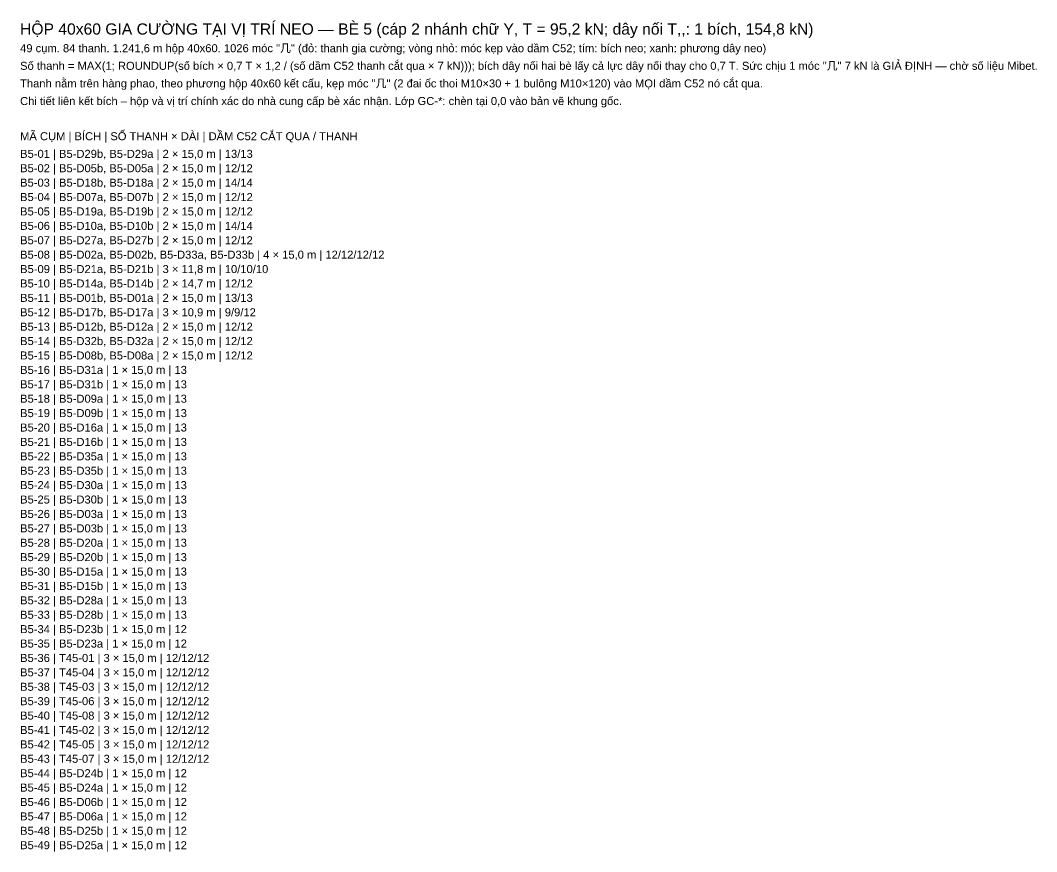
# Model space of a CAD drawing. Header units: millimetres. Extents: x -147246 to 112336, y -213734 to -86506.
# Drawn here: x 23416 to 112336, y -164030 to -91306 of the extents above; entities that cross this region are included whole.
import ezdxf

# ---------------------------------------------------------------- set-up
doc = ezdxf.new("R2010")
doc.units = ezdxf.units.MM
doc.layers.add('GC-GHI CHU', color=2, linetype='Continuous')
doc.styles.add('GC_VN', font='arial.ttf')

msp = doc.modelspace()

# ---------------------------------------------------------------- texts
at = {"layer": 'GC-GHI CHU', "style": 'GC_VN'}
for s, height, p in [('HỘP 40x60 GIA CƯỜNG TẠI VỊ TRÍ NEO — BÈ 5 (cáp 2 nhánh chữ Y, T = 95,2 kN; dây nối T,,: 1 bích, 154,8 kN)', 980, (23395, -92555)), ('49 cụm. 84 thanh. 1.241,6 m hộp 40x60. 1026 móc "几" (đỏ: thanh gia cường; vòng nhỏ: móc kẹp vào dầm C52; tím: bích neo; xanh: phương dây neo)', 700, (23395, -94095)), ('Số thanh = MAX(1; ROUNDUP(số bích × 0,7 T × 1,2 / (số dầm C52 thanh cắt qua × 7 kN))); bích dây nối hai bè lấy cả lực dây nối thay cho 0,7 T. Sức chịu 1 móc "几" 7 kN là GIẢ ĐỊNH — chờ số liệu Mibet.', 700, (23395, -95635)), ('Thanh nằm trên hàng phao, theo phương hộp 40x60 kết cấu, kẹp móc "几" (2 đai ốc thoi M10×30 + 1 bulông M10×120) vào MỌI dầm C52 nó cắt qua.', 700, (23395, -97175)), ('Chi tiết liên kết bích – hộp và vị trí chính xác do nhà cung cấp bè xác nhận. Lớp GC-*: chèn tại 0,0 vào bản vẽ khung gốc.', 700, (23395, -98715)), ('MÃ CỤM | BÍCH | SỐ THANH × DÀI | DẦM C52 CẮT QUA / THANH', 700, (23395, -101795)), ('B5-01 | B5-D29b, B5-D29a | 2 × 15,0 m | 13/13', 700, (23395, -103335)), ('B5-02 | B5-D05b, B5-D05a | 2 × 15,0 m | 12/12', 700, (23395, -104595)), ('B5-03 | B5-D18b, B5-D18a | 2 × 15,0 m | 14/14', 700, (23395, -105855)), ('B5-04 | B5-D07a, B5-D07b | 2 × 15,0 m | 12/12', 700, (23395, -107115)), ('B5-05 | B5-D19a, B5-D19b | 2 × 15,0 m | 12/12', 700, (23395, -108375)), ('B5-06 | B5-D10a, B5-D10b | 2 × 15,0 m | 14/14', 700, (23395, -109635)), ('B5-07 | B5-D27a, B5-D27b | 2 × 15,0 m | 12/12', 700, (23395, -110895)), ('B5-08 | B5-D02a, B5-D02b, B5-D33a, B5-D33b | 4 × 15,0 m | 12/12/12/12', 700, (23395, -112155)), ('B5-09 | B5-D21a, B5-D21b | 3 × 11,8 m | 10/10/10', 700, (23395, -113415)), ('B5-10 | B5-D14a, B5-D14b | 2 × 14,7 m | 12/12', 700, (23395, -114675)), ('B5-11 | B5-D01b, B5-D01a | 2 × 15,0 m | 13/13', 700, (23395, -115935)), ('B5-12 | B5-D17b, B5-D17a | 3 × 10,9 m | 9/9/12', 700, (23395, -117195)), ('B5-13 | B5-D12b, B5-D12a | 2 × 15,0 m | 12/12', 700, (23395, -118455)), ('B5-14 | B5-D32b, B5-D32a | 2 × 15,0 m | 12/12', 700, (23395, -119715)), ('B5-15 | B5-D08b, B5-D08a | 2 × 15,0 m | 12/12', 700, (23395, -120975)), ('B5-16 | B5-D31a | 1 × 15,0 m | 13', 700, (23395, -122235)), ('B5-17 | B5-D31b | 1 × 15,0 m | 13', 700, (23395, -123495)), ('B5-18 | B5-D09a | 1 × 15,0 m | 13', 700, (23395, -124755)), ('B5-19 | B5-D09b | 1 × 15,0 m | 13', 700, (23395, -126015)), ('B5-20 | B5-D16a | 1 × 15,0 m | 13', 700, (23395, -127275)), ('B5-21 | B5-D16b | 1 × 15,0 m | 13', 700, (23395, -128535)), ('B5-22 | B5-D35a | 1 × 15,0 m | 13', 700, (23395, -129795)), ('B5-23 | B5-D35b | 1 × 15,0 m | 13', 700, (23395, -131055)), ('B5-24 | B5-D30a | 1 × 15,0 m | 13', 700, (23395, -132315)), ('B5-25 | B5-D30b | 1 × 15,0 m | 13', 700, (23395, -133575)), ('B5-26 | B5-D03a | 1 × 15,0 m | 13', 700, (23395, -134835)), ('B5-27 | B5-D03b | 1 × 15,0 m | 13', 700, (23395, -136095)), ('B5-28 | B5-D20a | 1 × 15,0 m | 13', 700, (23395, -137355)), ('B5-29 | B5-D20b | 1 × 15,0 m | 13', 700, (23395, -138615)), ('B5-30 | B5-D15a | 1 × 15,0 m | 13', 700, (23395, -139875)), ('B5-31 | B5-D15b | 1 × 15,0 m | 13', 700, (23395, -141135)), ('B5-32 | B5-D28a | 1 × 15,0 m | 13', 700, (23395, -142395)), ('B5-33 | B5-D28b | 1 × 15,0 m | 13', 700, (23395, -143655)), ('B5-34 | B5-D23b | 1 × 15,0 m | 12', 700, (23395, -144915)), ('B5-35 | B5-D23a | 1 × 15,0 m | 12', 700, (23395, -146175)), ('B5-36 | T45-01 | 3 × 15,0 m | 12/12/12', 700, (23395, -147435)), ('B5-37 | T45-04 | 3 × 15,0 m | 12/12/12', 700, (23395, -148695)), ('B5-38 | T45-03 | 3 × 15,0 m | 12/12/12', 700, (23395, -149955)), ('B5-39 | T45-06 | 3 × 15,0 m | 12/12/12', 700, (23395, -151215)), ('B5-40 | T45-08 | 3 × 15,0 m | 12/12/12', 700, (23395, -152475)), ('B5-41 | T45-02 | 3 × 15,0 m | 12/12/12', 700, (23395, -153735)), ('B5-42 | T45-05 | 3 × 15,0 m | 12/12/12', 700, (23395, -154995)), ('B5-43 | T45-07 | 3 × 15,0 m | 12/12/12', 700, (23395, -156255)), ('B5-44 | B5-D24b | 1 × 15,0 m | 12', 700, (23395, -157515)), ('B5-45 | B5-D24a | 1 × 15,0 m | 12', 700, (23395, -158775)), ('B5-46 | B5-D06b | 1 × 15,0 m | 12', 700, (23395, -160035)), ('B5-47 | B5-D06a | 1 × 15,0 m | 12', 700, (23395, -161295)), ('B5-48 | B5-D25b | 1 × 15,0 m | 12', 700, (23395, -162555)), ('B5-49 | B5-D25a | 1 × 15,0 m | 12', 700, (23395, -163815))]:
    msp.add_text(s, height=height, dxfattribs=at).set_placement(p)

doc.saveas('drawing.dxf')
